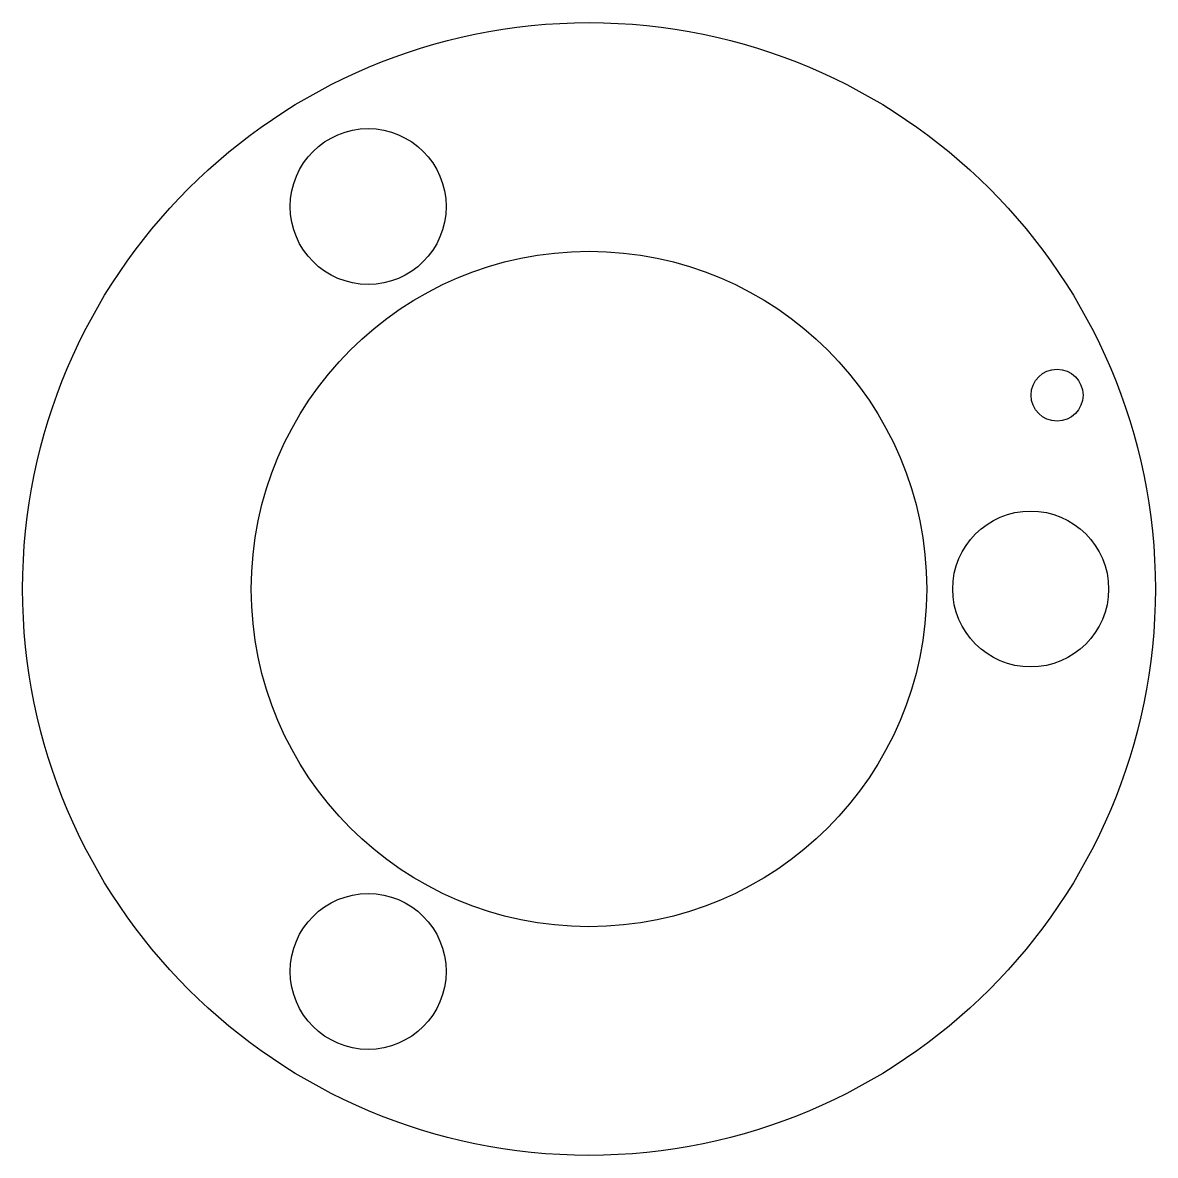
# Model space of a CAD drawing. Header units: millimetres. Extents: x -10.9 to 10.9, y -10.9 to 10.9.
import ezdxf

# ---------------------------------------------------------------- set-up
doc = ezdxf.new("R2010")
doc.units = ezdxf.units.MM

msp = doc.modelspace()

# ---------------------------------------------------------------- linework, layer by layer
for centre, radius in [((0, 0), 10.9), ((-4.25, 7.361), 1.5), ((0, 0), 6.5), ((9.008, 3.731), 0.5), ((8.5, 0), 1.5), ((-4.25, -7.361), 1.5)]:
    msp.add_circle(centre, radius)

doc.saveas('drawing.dxf')
